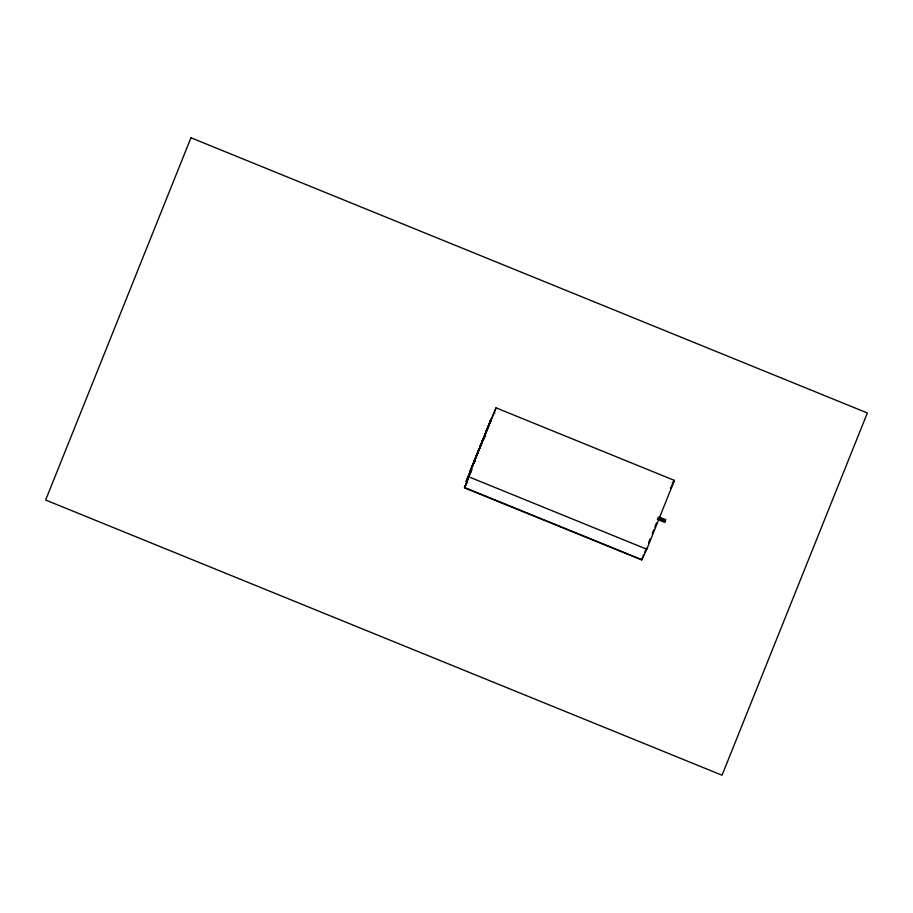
<?xml version="1.0" encoding="UTF-8"?>
<svg xmlns="http://www.w3.org/2000/svg" width="913" height="913" viewBox="0 0 913 913"><rect width="100%" height="100%" fill="white"/><g stroke="black" fill="none" stroke-linecap="round" stroke-linejoin="round"><path stroke-width="1.37" d="M472.135 466.132L472.843 465.185L472.135 466.885L473.139 464.455L471.211 468.552M475.707 457.322L476.62 455.039L473.893 462.606L474.52 460.312M476.734 454.742L477.944 452.46L477.453 453.704M491.16 418.839L489.927 421.852L491.399 418.976M491.148 419.501C489.345 424.887 491.445 417.412 490.532 421.144M478.903 450.12L478.389 450.577L479.017 449.162L477.99 452.3M471.028 469.008L470.309 471.439L470.572 470.069M487.919 426.93L485.499 432.83L487.017 429.761M471.576 467.661L471.291 468.266L471.884 466.897M471.93 466.737L472.888 464.352M476.86 455.199L476.381 456.374M473.664 462.377C475.684 457.79 472.672 465.904 473.459 462.88M483.548 437.829L482.977 439.221M483.445 438.776L482.247 440.979M474.965 459.924L475.308 458.246L473.858 461.967M484.107 437.179L484.21 436.231L483.787 437.932M488.113 426.474L490.11 422.183L489.505 423.552L489.562 422.81M488.307 425.846L488.227 426.896L488.478 425.424M478.229 450.976L478.195 451.752L478.401 450.702M480.124 446.252L481.151 444.505L479.428 448.694L482.657 440.009L482.395 441.39M486.275 430.913C484.723 435.638 488.854 424.374 486.355 431.427M474.109 462.069L474.258 461.624M476.951 454.149L477.67 452.414M477.248 454.172L477.933 452.517M473.915 461.738L474.486 461.111M475.034 458.977L475.901 457.527M480.478 445.396C480.375 446.708 480.603 444.403 480.546 445.259M482.783 440.374L480.797 445.361M665.531 520.022L658.147 517.283M472.432 466.223L473.139 464.455M472.592 465.105L472.569 465.858M475.924 456.728L476.324 455.77L476.175 456.911M477.704 453.122L476.78 454.64M483.399 438.913L484.449 436.334L483.879 437.03M665.166 520.969L665.634 519.737L659.551 517.26M489.414 423.164L488.683 424.899L489.642 423.358M488.558 426.109L486.96 429.27M489.722 423.107L488.843 425.378M487.508 428.654L487.359 429.053M490.213 421.087L490.452 420.471M486.15 431.301L485.613 432.625M664.459 521.049L664.938 520.239M474.395 461.259L474.771 460.403M485.75 432.933L485.99 432.351L485.499 432.83M470.309 471.439L470.549 470.857M472.808 464.466L473.836 462.72L473.06 464.569M482.03 441.504L482.087 442.086M481.881 441.858L481.642 443.193M479.428 448.694L479.93 447.473M480.455 446.172L480.717 445.498M470.709 469.796L470.172 471.119M487.668 427.558L488.09 426.371M482.863 439.495L483.034 439.781M481.094 443.798L480.341 445.772M483.479 437.863L484.038 437.316M484.598 435.079L484.541 436.117L485.636 433.367L484.837 435.181M489.551 423.575L489.813 422.89M464.455 487.816L467.308 481.881L466.155 481.413L496.044 407.837L674.41 480.398L646.803 549.249L641.668 559.92L464.455 487.816L468.141 478.606M476.004 457.413L475.479 458.006M478.378 451.284L479.268 449.253M480.683 445.67L481.254 443.444M485.339 434.12L484.506 435.33L485.636 433.367M466.155 481.413L496.044 407.837M469.316 475.696L471.827 469.419M475.239 460.905L474.954 461.624L475.331 460.848M483.936 439.233L485.522 435.284M464.979 486.663L468.095 478.891M470.184 473.71L471.793 469.67M672.265 483.08L672.664 482.087M641.668 559.92L643.779 554.659M644.829 552.034L646.415 548.085M648.515 542.836L650.102 538.898M652.213 533.637L653.788 529.7M654.838 527.075L656.424 523.126M657.303 519.337L664.607 522.316L665.634 519.737M481.391 443.09L481.756 442.291M471.291 469.054L470.366 470.56M486.23 431.86L486.195 431.107L485.853 432.716M478.389 451.376L477.773 452.106M477.408 453.099L477.431 453.795M472.843 465.116L472.751 464.649M470.4 471.256L470.515 470.298M664.607 522.316L665.292 520.707M474.383 460.54L474.931 459.25M474.634 460.643L475.182 459.353M470.058 471.336L470.629 470.743M476.597 455.096L476.449 456.249M664.915 521.3L658.205 518.915L664.755 521.7M665.189 520.615L658.684 517.728M665.349 520.216L658.787 517.477M489.79 422.833L490.11 422.183M487.599 428.311L488.444 426.325M482.532 440.386L482.326 441.493M483.479 438.594L484.255 436.825M472.729 464.808L472.717 465.562M473.322 463.998L473.391 463.028M471.816 467.65L472.135 467M670.427 488.695L674.41 480.398M665.075 520.866L658.524 518.128M493.773 412.562L494.914 413.03M658.627 517.865L664.824 520.524M658.444 518.333L665.063 520.935L658.399 518.447M658.341 518.584L664.984 521.403M480.249 446.697L479.234 448.454M468.437 476.677L646.803 549.249M465.881 488.078L640.949 559.304M475.216 458.554L475.285 459.148L475.216 458.531M190.954 137.772L45.65 500.027L722.046 775.228L867.35 412.973L190.954 137.772M477.533 452.825L477.522 453.567L477.488 452.825"/></g></svg>
